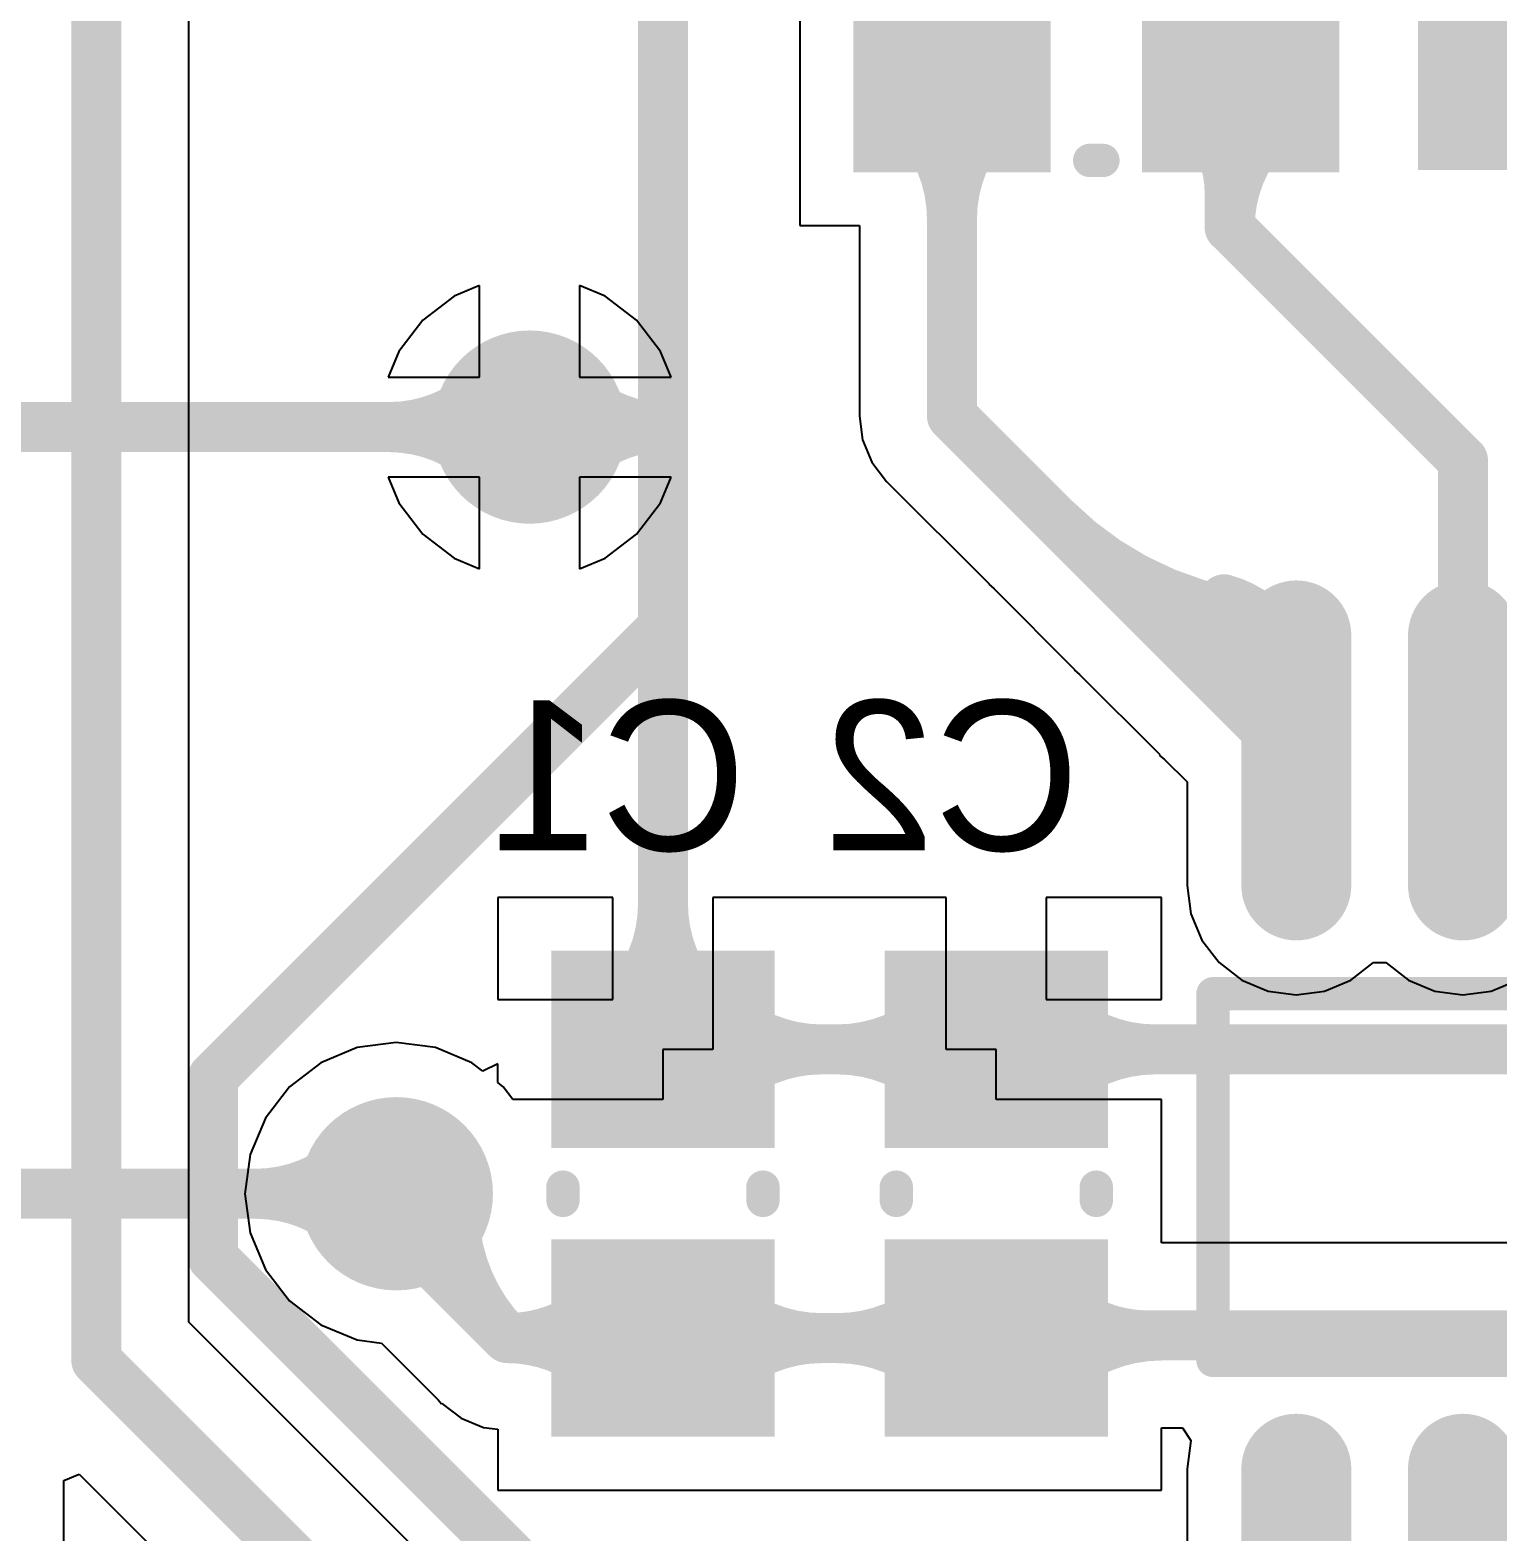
# Model space of a CAD drawing. Extents: x 41 to 201, y 4 to 127.
# Drawn here: x 136.4 to 147.59, y 41.11 to 52.56 of the extents above; entities that cross this region are included whole.
import ezdxf

# ---------------------------------------------------------------- set-up
doc = ezdxf.new("R2010")
doc.units = 0
doc.layers.get('0').update_dxf_attribs({"linetype": 'CONTINUOUS'})
for name, color, linetype in [('BOTTOMLAYER', 5, 'CONTINUOUS'), ('BOTTOMOVERLAY', 54, 'CONTINUOUS'), ('BOTTOMPASTE', 16, 'CONTINUOUS'), ('BOTTOMSOLDER', 6, 'CONTINUOUS'), ('MULTILAYER', 9, 'CONTINUOUS'), ('TOPLAYER', 1, 'CONTINUOUS'), ('TOPSOLDER', 216, 'CONTINUOUS')]:
    doc.layers.add(name, color=color, linetype=linetype)

# ---------------------------------------------------------------- blocks, each defined once
blk = doc.blocks.new('0805C_B_31')
at = {"layer": 'BOTTOMLAYER'}
for points in [[(-0.45, -0.75), (-0.45, 0.75), (-1.75, -0.75), (-1.75, 0.75)], [(1.75, -0.75), (1.75, 0.75), (0.45, -0.75), (0.45, 0.75)]]:
    blk.add_solid(points, dxfattribs=at)
at = {"layer": 'BOTTOMOVERLAY', "const_width": 0.254}
for points in [[(0.051, 0.762), (-0.051, 0.762)], [(0.051, -0.762), (-0.051, -0.762)]]:
    blk.add_lwpolyline(points, dxfattribs=at)
at = {"layer": 'BOTTOMOVERLAY', "const_width": 0.127}
for points in [[(-0.114, 0.762, 1), (0.013, 0.762, 1)], [(-0.013, 0.762, 1), (0.114, 0.762, 1)], [(-0.114, -0.762, 1), (0.013, -0.762, 1)], [(-0.013, -0.762, 1), (0.114, -0.762, 1)]]:
    blk.add_lwpolyline(points, format="xyb", close=True, dxfattribs=at)
at = {"layer": 'BOTTOMPASTE'}
for points in [[(-0.45, -0.75), (-0.45, 0.75), (-1.75, -0.75), (-1.75, 0.75)], [(1.75, -0.75), (1.75, 0.75), (0.45, -0.75), (0.45, 0.75)]]:
    blk.add_solid(points, dxfattribs=at)
at = {"layer": 'BOTTOMSOLDER'}
for points in [[(-0.348, -0.852), (-0.348, 0.852), (-1.852, -0.852), (-1.852, 0.852)], [(1.852, -0.852), (1.852, 0.852), (0.348, -0.852), (0.348, 0.852)]]:
    blk.add_solid(points, dxfattribs=at)
blk = doc.blocks.new('0805C_B_32')
at = {"layer": 'BOTTOMLAYER'}
for points in [[(-0.45, -0.75), (-0.45, 0.75), (-1.75, -0.75), (-1.75, 0.75)], [(1.75, -0.75), (1.75, 0.75), (0.45, -0.75), (0.45, 0.75)]]:
    blk.add_solid(points, dxfattribs=at)
at = {"layer": 'BOTTOMOVERLAY', "const_width": 0.254}
for points in [[(0.051, 0.762), (-0.051, 0.762)], [(0.051, -0.762), (-0.051, -0.762)]]:
    blk.add_lwpolyline(points, dxfattribs=at)
at = {"layer": 'BOTTOMOVERLAY', "const_width": 0.127}
for points in [[(-0.114, 0.762, 1), (0.013, 0.762, 1)], [(-0.013, 0.762, 1), (0.114, 0.762, 1)], [(-0.114, -0.762, 1), (0.013, -0.762, 1)], [(-0.013, -0.762, 1), (0.114, -0.762, 1)]]:
    blk.add_lwpolyline(points, format="xyb", close=True, dxfattribs=at)
at = {"layer": 'BOTTOMPASTE'}
for points in [[(-0.45, -0.75), (-0.45, 0.75), (-1.75, -0.75), (-1.75, 0.75)], [(1.75, -0.75), (1.75, 0.75), (0.45, -0.75), (0.45, 0.75)]]:
    blk.add_solid(points, dxfattribs=at)
at = {"layer": 'BOTTOMSOLDER'}
for points in [[(-0.348, -0.852), (-0.348, 0.852), (-1.852, -0.852), (-1.852, 0.852)], [(1.852, -0.852), (1.852, 0.852), (0.348, -0.852), (0.348, 0.852)]]:
    blk.add_solid(points, dxfattribs=at)
blk = doc.blocks.new('0805R_B_55')
at = {"layer": 'BOTTOMLAYER'}
for points in [[(-0.45, -0.75), (-0.45, 0.75), (-1.75, -0.75), (-1.75, 0.75)], [(1.75, -0.75), (1.75, 0.75), (0.45, -0.75), (0.45, 0.75)]]:
    blk.add_solid(points, dxfattribs=at)
at = {"layer": 'BOTTOMOVERLAY', "const_width": 0.254}
for points in [[(-0.051, 0.762), (0.051, 0.762)], [(-0.051, -0.762), (0.051, -0.762)]]:
    blk.add_lwpolyline(points, dxfattribs=at)
at = {"layer": 'BOTTOMOVERLAY', "const_width": 0.127}
for points in [[(-0.114, 0.762, 1), (0.013, 0.762, 1)], [(-0.013, 0.762, 1), (0.114, 0.762, 1)], [(-0.114, -0.762, 1), (0.013, -0.762, 1)], [(-0.013, -0.762, 1), (0.114, -0.762, 1)]]:
    blk.add_lwpolyline(points, format="xyb", close=True, dxfattribs=at)
at = {"layer": 'BOTTOMPASTE'}
for points in [[(-0.45, -0.75), (-0.45, 0.75), (-1.75, -0.75), (-1.75, 0.75)], [(1.75, -0.75), (1.75, 0.75), (0.45, -0.75), (0.45, 0.75)]]:
    blk.add_solid(points, dxfattribs=at)
at = {"layer": 'BOTTOMSOLDER'}
for points in [[(-0.348, -0.852), (-0.348, 0.852), (-1.852, -0.852), (-1.852, 0.852)], [(1.852, -0.852), (1.852, 0.852), (0.348, -0.852), (0.348, 0.852)]]:
    blk.add_solid(points, dxfattribs=at)
blk = doc.blocks.new('0805R_B_58')
at = {"layer": 'BOTTOMLAYER'}
for points in [[(-0.45, -0.75), (-0.45, 0.75), (-1.75, -0.75), (-1.75, 0.75)], [(1.75, -0.75), (1.75, 0.75), (0.45, -0.75), (0.45, 0.75)]]:
    blk.add_solid(points, dxfattribs=at)
at = {"layer": 'BOTTOMOVERLAY', "const_width": 0.254}
for points in [[(-0.051, 0.762), (0.051, 0.762)], [(-0.051, -0.762), (0.051, -0.762)]]:
    blk.add_lwpolyline(points, dxfattribs=at)
at = {"layer": 'BOTTOMOVERLAY', "const_width": 0.127}
for points in [[(-0.114, 0.762, 1), (0.013, 0.762, 1)], [(-0.013, 0.762, 1), (0.114, 0.762, 1)], [(-0.114, -0.762, 1), (0.013, -0.762, 1)], [(-0.013, -0.762, 1), (0.114, -0.762, 1)]]:
    blk.add_lwpolyline(points, format="xyb", close=True, dxfattribs=at)
at = {"layer": 'BOTTOMPASTE'}
for points in [[(-0.45, -0.75), (-0.45, 0.75), (-1.75, -0.75), (-1.75, 0.75)], [(1.75, -0.75), (1.75, 0.75), (0.45, -0.75), (0.45, 0.75)]]:
    blk.add_solid(points, dxfattribs=at)
at = {"layer": 'BOTTOMSOLDER'}
for points in [[(-0.348, -0.852), (-0.348, 0.852), (-1.852, -0.852), (-1.852, 0.852)], [(1.852, -0.852), (1.852, 0.852), (0.348, -0.852), (0.348, 0.852)]]:
    blk.add_solid(points, dxfattribs=at)
blk = doc.blocks.new('SOIC14_150_50__B_65')
at = {"layer": 'BOTTOMLAYER', "const_width": 0.635}
for points in [[(-7.3025, 0), (-5.3975, 0)], [(-7.3025, -1.27), (-5.3975, -1.27)], [(-0.9525, -1.27), (0.9525, -1.27)], [(-7.3025, -2.54), (-5.3975, -2.54)], [(-0.9525, -2.54), (0.9525, -2.54)], [(-7.3025, -3.81), (-5.3975, -3.81)], [(-0.9525, -3.81), (0.9525, -3.81)], [(-7.3025, -5.08), (-5.3975, -5.08)], [(-0.9525, -5.08), (0.9525, -5.08)], [(-7.3025, -6.35), (-5.3975, -6.35)], [(-0.9525, -6.35), (0.9525, -6.35)], [(-5.3975, -7.62), (-7.3025, -7.62)], [(-0.9525, -7.62), (0.9525, -7.62)]]:
    blk.add_lwpolyline(points, dxfattribs=at)
at = {"layer": 'BOTTOMLAYER', "const_width": 0.3175}
for points in [[(-7.46125, 0, 1), (-7.14375, 0, 1)], [(-5.55625, 0, 1), (-5.23875, 0, 1)], [(-7.46125, -1.27, 1), (-7.14375, -1.27, 1)], [(-5.55625, -1.27, 1), (-5.23875, -1.27, 1)], [(-1.11125, -1.27, 1), (-0.79375, -1.27, 1)], [(0.79375, -1.27, 1), (1.11125, -1.27, 1)], [(-7.46125, -2.54, 1), (-7.14375, -2.54, 1)], [(-5.55625, -2.54, 1), (-5.23875, -2.54, 1)], [(-1.11125, -2.54, 1), (-0.79375, -2.54, 1)], [(0.79375, -2.54, 1), (1.11125, -2.54, 1)], [(-7.46125, -3.81, 1), (-7.14375, -3.81, 1)], [(-5.55625, -3.81, 1), (-5.23875, -3.81, 1)], [(-1.11125, -3.81, 1), (-0.79375, -3.81, 1)], [(0.79375, -3.81, 1), (1.11125, -3.81, 1)], [(-7.46125, -5.08, 1), (-7.14375, -5.08, 1)], [(-5.55625, -5.08, 1), (-5.23875, -5.08, 1)], [(-1.11125, -5.08, 1), (-0.79375, -5.08, 1)], [(0.79375, -5.08, 1), (1.11125, -5.08, 1)], [(-7.46125, -6.35, 1), (-7.14375, -6.35, 1)], [(-5.55625, -6.35, 1), (-5.23875, -6.35, 1)], [(-1.11125, -6.35, 1), (-0.79375, -6.35, 1)], [(0.79375, -6.35, 1), (1.11125, -6.35, 1)], [(-7.46125, -7.62, 1), (-7.14375, -7.62, 1)], [(-5.55625, -7.62, 1), (-5.23875, -7.62, 1)], [(-1.11125, -7.62, 1), (-0.79375, -7.62, 1)], [(0.79375, -7.62, 1), (1.11125, -7.62, 1)]]:
    blk.add_lwpolyline(points, format="xyb", close=True, dxfattribs=at)
at = {"layer": 'BOTTOMLAYER'}
blk.add_solid([(1.27, 0.3175), (-1.27, 0.3175), (1.27, -0.3175), (-1.27, -0.3175)], dxfattribs=at)
at = {"layer": 'BOTTOMOVERLAY', "const_width": 0.254}
for points in [[(-4.572, -8.255), (-4.572, 0.635)], [(-3.4925, 0.635), (-4.572, 0.635)], [(-1.778, 0.635), (-2.8575, 0.635)], [(-1.778, -8.255), (-1.778, 0.635)], [(-1.778, -8.255), (-4.572, -8.255)]]:
    blk.add_lwpolyline(points, dxfattribs=at)
at = {"layer": 'BOTTOMOVERLAY'}
for points, const_width in [([(-4.6355, 0.635, 1), (-4.5085, 0.635, 1)], 0.127), ([(-4.6355, 0.635, 1), (-4.5085, 0.635, 1)], 0.127), ([(-3.556, 0.635, 1), (-3.429, 0.635, 1)], 0.127), ([(-3.556, 0.635, 1), (-3.429, 0.635, 1)], 0.127), ([(-2.921, 0.635, 1), (-2.794, 0.635, 1)], 0.127), ([(-2.921, 0.635, 1), (-2.794, 0.635, 1)], 0.127), ([(-1.8415, 0.635, 1), (-1.7145, 0.635, 1)], 0.127), ([(-1.8415, 0.635, 1), (-1.7145, 0.635, 1)], 0.127), ([(-2.159, 0.127, 1), (-2.413, 0.127, 1)], 0.254), ([(-2.4765, 0.127, 1), (-2.3495, 0.127, 1)], 0.127), ([(-2.2225, 0.127, 1), (-2.0955, 0.127, 1)], 0.127), ([(-4.6355, -8.255, 1), (-4.5085, -8.255, 1)], 0.127), ([(-4.6355, -8.255, 1), (-4.5085, -8.255, 1)], 0.127), ([(-1.8415, -8.255, 1), (-1.7145, -8.255, 1)], 0.127), ([(-1.8415, -8.255, 1), (-1.7145, -8.255, 1)], 0.127)]:
    blk.add_lwpolyline(points, format="xyb", close=True, dxfattribs=dict(at, const_width=const_width))
at = {"layer": 'BOTTOMOVERLAY', "const_width": 0.254}
blk.add_lwpolyline([(-2.8575, 0.635, -1), (-3.4925, 0.635)], format="xyb", dxfattribs=at)
at = {"layer": 'BOTTOMPASTE', "const_width": 0.635}
for points in [[(-7.3025, 0), (-5.3975, 0)], [(-7.3025, -1.27), (-5.3975, -1.27)], [(-0.9525, -1.27), (0.9525, -1.27)], [(-7.3025, -2.54), (-5.3975, -2.54)], [(-0.9525, -2.54), (0.9525, -2.54)], [(-7.3025, -3.81), (-5.3975, -3.81)], [(-0.9525, -3.81), (0.9525, -3.81)], [(-7.3025, -5.08), (-5.3975, -5.08)], [(-0.9525, -5.08), (0.9525, -5.08)], [(-7.3025, -6.35), (-5.3975, -6.35)], [(-0.9525, -6.35), (0.9525, -6.35)], [(-5.3975, -7.62), (-7.3025, -7.62)], [(-0.9525, -7.62), (0.9525, -7.62)]]:
    blk.add_lwpolyline(points, dxfattribs=at)
at = {"layer": 'BOTTOMPASTE', "const_width": 0.3175}
for points in [[(-7.46125, 0, 1), (-7.14375, 0, 1)], [(-5.55625, 0, 1), (-5.23875, 0, 1)], [(-7.46125, -1.27, 1), (-7.14375, -1.27, 1)], [(-5.55625, -1.27, 1), (-5.23875, -1.27, 1)], [(-1.11125, -1.27, 1), (-0.79375, -1.27, 1)], [(0.79375, -1.27, 1), (1.11125, -1.27, 1)], [(-7.46125, -2.54, 1), (-7.14375, -2.54, 1)], [(-5.55625, -2.54, 1), (-5.23875, -2.54, 1)], [(-1.11125, -2.54, 1), (-0.79375, -2.54, 1)], [(0.79375, -2.54, 1), (1.11125, -2.54, 1)], [(-7.46125, -3.81, 1), (-7.14375, -3.81, 1)], [(-5.55625, -3.81, 1), (-5.23875, -3.81, 1)], [(-1.11125, -3.81, 1), (-0.79375, -3.81, 1)], [(0.79375, -3.81, 1), (1.11125, -3.81, 1)], [(-7.46125, -5.08, 1), (-7.14375, -5.08, 1)], [(-5.55625, -5.08, 1), (-5.23875, -5.08, 1)], [(-1.11125, -5.08, 1), (-0.79375, -5.08, 1)], [(0.79375, -5.08, 1), (1.11125, -5.08, 1)], [(-7.46125, -6.35, 1), (-7.14375, -6.35, 1)], [(-5.55625, -6.35, 1), (-5.23875, -6.35, 1)], [(-1.11125, -6.35, 1), (-0.79375, -6.35, 1)], [(0.79375, -6.35, 1), (1.11125, -6.35, 1)], [(-7.46125, -7.62, 1), (-7.14375, -7.62, 1)], [(-5.55625, -7.62, 1), (-5.23875, -7.62, 1)], [(-1.11125, -7.62, 1), (-0.79375, -7.62, 1)], [(0.79375, -7.62, 1), (1.11125, -7.62, 1)]]:
    blk.add_lwpolyline(points, format="xyb", close=True, dxfattribs=at)
at = {"layer": 'BOTTOMPASTE'}
blk.add_solid([(1.27, 0.3175), (-1.27, 0.3175), (1.27, -0.3175), (-1.27, -0.3175)], dxfattribs=at)
at = {"layer": 'BOTTOMSOLDER', "const_width": 0.8382}
for points in [[(-7.3025, 0), (-5.3975, 0)], [(-7.3025, -1.27), (-5.3975, -1.27)], [(-0.9525, -1.27), (0.9525, -1.27)], [(-7.3025, -2.54), (-5.3975, -2.54)], [(-0.9525, -2.54), (0.9525, -2.54)], [(-7.3025, -3.81), (-5.3975, -3.81)], [(-0.9525, -3.81), (0.9525, -3.81)], [(-7.3025, -5.08), (-5.3975, -5.08)], [(-0.9525, -5.08), (0.9525, -5.08)], [(-7.3025, -6.35), (-5.3975, -6.35)], [(-0.9525, -6.35), (0.9525, -6.35)], [(-5.3975, -7.62), (-7.3025, -7.62)], [(-0.9525, -7.62), (0.9525, -7.62)]]:
    blk.add_lwpolyline(points, dxfattribs=at)
at = {"layer": 'BOTTOMSOLDER', "const_width": 0.4191}
for points in [[(-7.51205, 0, 1), (-7.09295, 0, 1)], [(-5.60705, 0, 1), (-5.18795, 0, 1)], [(-7.51205, -1.27, 1), (-7.09295, -1.27, 1)], [(-5.60705, -1.27, 1), (-5.18795, -1.27, 1)], [(-1.16205, -1.27, 1), (-0.74295, -1.27, 1)], [(0.74295, -1.27, 1), (1.16205, -1.27, 1)], [(-7.51205, -2.54, 1), (-7.09295, -2.54, 1)], [(-5.60705, -2.54, 1), (-5.18795, -2.54, 1)], [(-1.16205, -2.54, 1), (-0.74295, -2.54, 1)], [(0.74295, -2.54, 1), (1.16205, -2.54, 1)], [(-7.51205, -3.81, 1), (-7.09295, -3.81, 1)], [(-5.60705, -3.81, 1), (-5.18795, -3.81, 1)], [(-1.16205, -3.81, 1), (-0.74295, -3.81, 1)], [(0.74295, -3.81, 1), (1.16205, -3.81, 1)], [(-7.51205, -5.08, 1), (-7.09295, -5.08, 1)], [(-5.60705, -5.08, 1), (-5.18795, -5.08, 1)], [(-1.16205, -5.08, 1), (-0.74295, -5.08, 1)], [(0.74295, -5.08, 1), (1.16205, -5.08, 1)], [(-7.51205, -6.35, 1), (-7.09295, -6.35, 1)], [(-5.60705, -6.35, 1), (-5.18795, -6.35, 1)], [(-1.16205, -6.35, 1), (-0.74295, -6.35, 1)], [(0.74295, -6.35, 1), (1.16205, -6.35, 1)], [(-7.51205, -7.62, 1), (-7.09295, -7.62, 1)], [(-5.60705, -7.62, 1), (-5.18795, -7.62, 1)], [(-1.16205, -7.62, 1), (-0.74295, -7.62, 1)], [(0.74295, -7.62, 1), (1.16205, -7.62, 1)]]:
    blk.add_lwpolyline(points, format="xyb", close=True, dxfattribs=at)
at = {"layer": 'BOTTOMSOLDER'}
blk.add_solid([(1.3716, 0.4191), (-1.3716, 0.4191), (1.3716, -0.4191), (-1.3716, -0.4191)], dxfattribs=at)

msp = doc.modelspace()

# ---------------------------------------------------------------- linework, layer by layer
at = {"layer": 'BOTTOMLAYER'}
for p, q in [((137.611, 42.71), (137.611, 54.102)), ((142.268, 53.368), (142.268, 51.066)), ((142.268, 51.066), (142.721, 51.066)), ((142.721, 51.066), (142.721, 49.614)), ((139.827, 50.609), (139.632, 50.528)), ((139.827, 49.911), (139.827, 50.609)), ((140.784, 50.528), (140.589, 50.609)), ((140.589, 50.609), (140.589, 49.911)), ((139.632, 50.528), (139.393, 50.345)), ((141.023, 50.345), (140.784, 50.528)), ((139.393, 50.345), (139.21, 50.106)), ((141.206, 50.106), (141.023, 50.345)), ((139.21, 50.106), (139.129, 49.911)), ((141.287, 49.911), (141.206, 50.106)), ((139.129, 49.911), (139.827, 49.911)), ((140.589, 49.911), (141.287, 49.911)), ((142.721, 49.614), (142.721, 49.614)), ((142.721, 49.614), (142.721, 49.614)), ((142.721, 49.614), (142.745, 49.432)), ((142.745, 49.432), (142.816, 49.262)), ((142.816, 49.262), (142.928, 49.116)), ((139.827, 49.149), (139.129, 49.149)), ((139.129, 49.149), (139.21, 48.954)), ((139.827, 48.451), (139.827, 49.149)), ((141.287, 49.149), (140.589, 49.149)), ((140.589, 49.149), (140.589, 48.451)), ((141.206, 48.954), (141.287, 49.149)), ((142.928, 49.116), (143.709, 48.335)), ((139.21, 48.954), (139.393, 48.715)), ((141.023, 48.715), (141.206, 48.954)), ((139.393, 48.715), (139.632, 48.532)), ((140.784, 48.532), (141.023, 48.715)), ((139.632, 48.532), (139.827, 48.451)), ((140.589, 48.451), (140.784, 48.532)), ((143.709, 48.335), (143.706, 48.332)), ((143.706, 48.332), (143.747, 48.297)), ((143.709, 48.335), (143.709, 48.335)), ((143.747, 48.297), (144.359, 47.684)), ((144.359, 47.684), (144.356, 47.68)), ((144.356, 47.68), (144.399, 47.645)), ((144.359, 47.684), (144.359, 47.684)), ((144.399, 47.645), (145.01, 47.034)), ((145.01, 47.034), (145.005, 47.029)), ((145.005, 47.029), (145.045, 46.998)), ((145.01, 47.034), (145.01, 47.034)), ((145.045, 46.998), (145.217, 46.826)), ((145.217, 46.826), (145.217, 46.037)), ((145.217, 46.037), (145.246, 45.822)), ((140.843, 45.946), (139.966, 45.946)), ((139.966, 45.946), (139.966, 45.169)), ((140.843, 45.169), (140.843, 45.946)), ((142.482, 45.946), (141.605, 45.946)), ((141.605, 45.946), (141.605, 44.788)), ((142.506, 45.946), (142.482, 45.946)), ((142.482, 45.946), (142.482, 45.946)), ((143.383, 45.946), (142.506, 45.946)), ((142.506, 45.946), (142.506, 45.946)), ((142.506, 45.946), (142.506, 45.946)), ((142.506, 45.946), (142.506, 45.946)), ((143.383, 44.788), (143.383, 45.946)), ((145.022, 45.946), (144.145, 45.946)), ((144.145, 45.946), (144.145, 45.169)), ((145.022, 45.169), (145.022, 45.946)), ((145.246, 45.822), (145.329, 45.621)), ((145.329, 45.621), (145.461, 45.449)), ((145.461, 45.449), (145.634, 45.316)), ((146.466, 45.316), (146.639, 45.449)), ((146.639, 45.449), (146.731, 45.449)), ((146.731, 45.449), (146.904, 45.316)), ((145.634, 45.316), (145.835, 45.233)), ((145.835, 45.233), (146.05, 45.205)), ((146.05, 45.205), (146.265, 45.233)), ((146.265, 45.233), (146.466, 45.316)), ((146.904, 45.316), (147.105, 45.233)), ((147.105, 45.233), (147.32, 45.205)), ((147.32, 45.205), (147.535, 45.233)), ((147.535, 45.233), (147.736, 45.316)), ((139.966, 45.169), (140.843, 45.169)), ((144.145, 45.169), (145.022, 45.169)), ((138.894, 44.802), (138.616, 44.686)), ((139.192, 44.841), (138.894, 44.802)), ((139.49, 44.802), (139.192, 44.841)), ((139.768, 44.686), (139.49, 44.802)), ((141.605, 44.788), (141.224, 44.788)), ((141.224, 44.788), (141.224, 44.407)), ((143.764, 44.788), (143.383, 44.788)), ((143.764, 44.407), (143.764, 44.788)), ((138.616, 44.686), (138.377, 44.503)), ((139.852, 44.622), (139.768, 44.686)), ((139.966, 44.678), (139.852, 44.622)), ((139.966, 44.535), (139.966, 44.678)), ((140.007, 44.503), (139.966, 44.535)), ((138.377, 44.503), (138.194, 44.264)), ((140.081, 44.407), (140.007, 44.503)), ((141.224, 44.407), (140.081, 44.407)), ((145.022, 44.407), (143.764, 44.407)), ((145.022, 43.63), (145.022, 44.407)), ((138.194, 44.264), (138.078, 43.986)), ((138.078, 43.986), (138.039, 43.688)), ((138.039, 43.688), (138.078, 43.39)), ((145.022, 43.317), (145.022, 43.63)), ((138.078, 43.39), (138.194, 43.112)), ((145.023, 43.316), (145.022, 43.317)), ((145.023, 43.313), (145.023, 43.316)), ((145.023, 43.316), (145.023, 43.316)), ((149.011, 43.313), (145.023, 43.313)), ((138.194, 43.112), (138.377, 42.873)), ((138.377, 42.873), (138.616, 42.69)), ((142.337, 37.983), (137.611, 42.71)), ((138.616, 42.69), (138.894, 42.574)), ((138.894, 42.574), (139.08, 42.55)), ((139.08, 42.55), (139.511, 42.119)), ((139.511, 42.119), (139.537, 42.087)), ((139.537, 42.087), (139.54, 42.09)), ((139.54, 42.09), (139.54, 42.09)), ((139.54, 42.09), (139.686, 41.978)), ((139.686, 41.978), (139.856, 41.907)), ((139.856, 41.907), (139.966, 41.893)), ((139.966, 41.893), (139.966, 41.43)), ((145.022, 41.43), (145.022, 41.904)), ((145.022, 41.904), (145.182, 41.904)), ((145.182, 41.904), (145.246, 41.808)), ((145.246, 41.808), (145.217, 41.593)), ((136.658, 41.504), (136.775, 41.552)), ((136.775, 41.552), (142.758, 35.57)), ((145.217, 41.593), (145.217, 39.688)), ((136.658, 38.074), (136.658, 41.504)), ((139.966, 41.43), (142.482, 41.43)), ((142.482, 41.43), (142.482, 41.43)), ((142.482, 41.43), (142.482, 41.43)), ((142.482, 41.43), (142.482, 41.43)), ((142.482, 41.43), (142.506, 41.43)), ((142.506, 41.43), (142.506, 41.43)), ((142.506, 41.43), (145.022, 41.43))]:
    msp.add_line(p, q, dxfattribs=at)
at = {"layer": 'BOTTOMLAYER', "const_width": 0.381}
for points in [[(143.426, 52.324), (143.426, 54.442)], [(145.542, 51.054), (145.542, 54.272)], [(136.906, 42.418), (136.906, 54.102)], [(141.224, 49.53), (141.224, 53.51)], [(143.426, 49.614), (143.426, 52.324)], [(145.542, 51.054), (147.32, 49.276)], [(143.426, 49.614), (146.05, 46.99)], [(140.208, 49.53), (141.224, 49.53)], [(141.224, 48.006), (141.224, 49.53)], [(147.32, 46.99), (147.32, 49.276)], [(137.795, 44.577), (141.224, 48.006)], [(141.224, 44.788), (141.224, 48.006)], [(141.224, 44.788), (143.764, 44.788)], [(143.764, 44.788), (148.777, 44.788)], [(137.795, 43.199), (137.795, 44.577)], [(138.938, 43.688), (140.038, 42.588)], [(138.938, 43.688), (139.192, 43.688)], [(139.192, 43.688), (139.446, 43.434)], [(137.795, 43.199), (143.216, 37.778)], [(140.038, 42.588), (141.224, 42.588)], [(141.224, 42.588), (143.764, 42.588)], [(143.764, 42.588), (143.785, 42.608)], [(143.785, 42.608), (149.011, 42.608)], [(136.906, 42.418), (143.256, 36.068)]]:
    msp.add_lwpolyline(points, dxfattribs=at)
at = {"layer": 'BOTTOMLAYER'}
for points, const_width in [([(143.331, 52.324, 1), (143.521, 52.324, 1)], 0.191), ([(143.331, 52.324, 1), (143.521, 52.324, 1)], 0.191), ([(143.006, 51.899, 1), (143.196, 51.899, 1)], 0.191), ([(143.006, 51.899, 1), (143.196, 51.899, 1)], 0.191), ([(143.656, 51.899, 1), (143.846, 51.899, 1)], 0.191), ([(143.656, 51.899, 1), (143.846, 51.899, 1)], 0.191), ([(145.206, 51.899, 1), (145.396, 51.899, 1)], 0.191), ([(145.206, 51.899, 1), (145.396, 51.899, 1)], 0.191), ([(145.828, 51.873, 1), (146.018, 51.873, 1)], 0.191), ([(145.828, 51.873, 1), (146.018, 51.873, 1)], 0.191), ([(145.447, 51.317, 1), (145.637, 51.317, 1)], 0.191), ([(145.447, 51.317, 1), (145.637, 51.317, 1)], 0.191), ([(143.331, 51.115, 1), (143.521, 51.115, 1)], 0.191), ([(143.331, 51.115, 1), (143.521, 51.115, 1)], 0.191), ([(143.331, 51.115, 1), (143.521, 51.115, 1)], 0.191), ([(143.331, 51.115, 1), (143.521, 51.115, 1)], 0.191), ([(145.447, 51.054, 1), (145.637, 51.054, 1)], 0.191), ([(145.447, 51.054, 1), (145.637, 51.054, 1)], 0.191), ([(145.447, 51.051, 1), (145.637, 51.051, 1)], 0.191), ([(145.447, 51.051, 1), (145.637, 51.051, 1)], 0.191), ([(139.891, 49.53, 1), (140.525, 49.53, 1)], 0.635), ([(140.439, 49.832, 1), (140.63, 49.832, 1)], 0.191), ([(140.439, 49.832, 1), (140.63, 49.832, 1)], 0.191), ([(143.331, 49.614, 1), (143.521, 49.614, 1)], 0.191), ([(143.331, 49.614, 1), (143.521, 49.614, 1)], 0.191), ([(140.113, 49.53, 1), (140.303, 49.53, 1)], 0.191), ([(141.129, 49.53, 1), (141.319, 49.53, 1)], 0.191), ([(141.129, 49.53, 1), (141.319, 49.53, 1)], 0.191), ([(141.129, 49.53, 1), (141.319, 49.53, 1)], 0.191), ([(141.129, 49.53, 1), (141.319, 49.53, 1)], 0.191), ([(141.129, 49.53, 1), (141.319, 49.53, 1)], 0.191), ([(141.129, 49.53, 1), (141.319, 49.53, 1)], 0.191), ([(141.129, 49.53, 1), (141.319, 49.53, 1)], 0.191), ([(147.225, 49.276, 1), (147.415, 49.276, 1)], 0.191), ([(147.225, 49.276, 1), (147.415, 49.276, 1)], 0.191), ([(140.439, 49.228, 1), (140.63, 49.228, 1)], 0.191), ([(140.439, 49.228, 1), (140.63, 49.228, 1)], 0.191), ([(144.112, 48.833, 1), (144.302, 48.833, 1)], 0.191), ([(144.112, 48.833, 1), (144.302, 48.833, 1)], 0.191), ([(144.762, 48.182, 1), (144.953, 48.182, 1)], 0.191), ([(144.762, 48.182, 1), (144.953, 48.182, 1)], 0.191), ([(145.404, 48.217, 1), (145.595, 48.217, 1)], 0.191), ([(141.129, 48.006, 1), (141.319, 48.006, 1)], 0.191), ([(141.129, 48.006, 1), (141.319, 48.006, 1)], 0.191), ([(141.129, 48.006, 1), (141.319, 48.006, 1)], 0.191), ([(145.955, 48.069, 1), (146.145, 48.069, 1)], 0.191), ([(145.955, 48.069, 1), (146.145, 48.069, 1)], 0.191), ([(145.833, 47.979, 1), (146.023, 47.979, 1)], 0.191), ([(145.845, 47.879, 1), (146.035, 47.879, 1)], 0.191), ([(145.522, 47.804, 1), (145.713, 47.804, 1)], 0.191), ([(145.955, 47.688, 1), (146.145, 47.688, 1)], 0.191), ([(145.955, 47.688, 1), (146.145, 47.688, 1)], 0.191), ([(145.413, 47.532, 1), (145.603, 47.532, 1)], 0.191), ([(145.413, 47.532, 1), (145.603, 47.532, 1)], 0.191), ([(145.916, 47.318, 1), (146.106, 47.318, 1)], 0.191), ([(145.955, 47.307, 1), (146.145, 47.307, 1)], 0.191), ([(145.955, 47.307, 1), (146.145, 47.307, 1)], 0.191), ([(146.178, 47.111, 1), (146.368, 47.111, 1)], 0.191), ([(145.955, 46.99, 1), (146.145, 46.99, 1)], 0.191), ([(147.225, 46.99, 1), (147.415, 46.99, 1)], 0.191), ([(141.129, 45.897, 1), (141.319, 45.897, 1)], 0.191), ([(141.129, 45.897, 1), (141.319, 45.897, 1)], 0.191), ([(141.129, 45.897, 1), (141.319, 45.897, 1)], 0.191), ([(141.129, 45.897, 1), (141.319, 45.897, 1)], 0.191), ([(140.804, 45.113, 1), (140.994, 45.113, 1)], 0.191), ([(140.804, 45.113, 1), (140.994, 45.113, 1)], 0.191), ([(141.454, 45.113, 1), (141.644, 45.113, 1)], 0.191), ([(141.454, 45.113, 1), (141.644, 45.113, 1)], 0.191), ([(141.554, 45.113, 1), (141.744, 45.113, 1)], 0.191), ([(141.554, 45.113, 1), (141.744, 45.113, 1)], 0.191), ([(143.244, 45.113, 1), (143.434, 45.113, 1)], 0.191), ([(143.244, 45.113, 1), (143.434, 45.113, 1)], 0.191), ([(144.094, 45.113, 1), (144.284, 45.113, 1)], 0.191), ([(144.094, 45.113, 1), (144.284, 45.113, 1)], 0.191), ([(141.129, 44.788, 1), (141.319, 44.788, 1)], 0.191), ([(141.129, 44.788, 1), (141.319, 44.788, 1)], 0.191), ([(142.338, 44.788, 1), (142.529, 44.788, 1)], 0.191), ([(142.338, 44.788, 1), (142.529, 44.788, 1)], 0.191), ([(142.338, 44.788, 1), (142.529, 44.788, 1)], 0.191), ([(142.338, 44.788, 1), (142.529, 44.788, 1)], 0.191), ([(142.459, 44.788, 1), (142.65, 44.788, 1)], 0.191), ([(142.459, 44.788, 1), (142.65, 44.788, 1)], 0.191), ([(142.459, 44.788, 1), (142.65, 44.788, 1)], 0.191), ([(142.459, 44.788, 1), (142.65, 44.788, 1)], 0.191), ([(143.669, 44.788, 1), (143.859, 44.788, 1)], 0.191), ([(143.669, 44.788, 1), (143.859, 44.788, 1)], 0.191), ([(144.878, 44.788, 1), (145.069, 44.788, 1)], 0.191), ([(144.878, 44.788, 1), (145.069, 44.788, 1)], 0.191), ([(144.878, 44.788, 1), (145.069, 44.788, 1)], 0.191), ([(144.878, 44.788, 1), (145.069, 44.788, 1)], 0.191), ([(137.7, 44.577, 1), (137.89, 44.577, 1)], 0.191), ([(137.7, 44.577, 1), (137.89, 44.577, 1)], 0.191), ([(141.554, 44.463, 1), (141.744, 44.463, 1)], 0.191), ([(141.554, 44.463, 1), (141.744, 44.463, 1)], 0.191), ([(143.244, 44.463, 1), (143.434, 44.463, 1)], 0.191), ([(143.244, 44.463, 1), (143.434, 44.463, 1)], 0.191), ([(144.094, 44.463, 1), (144.284, 44.463, 1)], 0.191), ([(144.094, 44.463, 1), (144.284, 44.463, 1)], 0.191), ([(138.875, 43.688, 1), (139.51, 43.688, 1)], 0.635), ([(138.843, 43.688, 1), (139.033, 43.688, 1)], 0.191), ([(138.843, 43.688, 1), (139.033, 43.688, 1)], 0.191), ([(139.097, 43.688, 1), (139.287, 43.688, 1)], 0.191), ([(139.097, 43.688, 1), (139.287, 43.688, 1)], 0.191), ([(139.54, 43.659, 1), (139.731, 43.659, 1)], 0.191), ([(139.54, 43.659, 1), (139.731, 43.659, 1)], 0.191), ([(139.351, 43.434, 1), (139.541, 43.434, 1)], 0.191), ([(137.7, 43.199, 1), (137.89, 43.199, 1)], 0.191), ([(137.7, 43.199, 1), (137.89, 43.199, 1)], 0.191), ([(139.097, 43.243, 1), (139.287, 43.243, 1)], 0.191), ([(139.097, 43.243, 1), (139.287, 43.243, 1)], 0.191), ([(139.422, 43.109, 1), (139.612, 43.109, 1)], 0.191), ([(139.422, 43.109, 1), (139.612, 43.109, 1)], 0.191), ([(140.699, 42.908, 1), (140.889, 42.908, 1)], 0.191), ([(140.699, 42.908, 1), (140.889, 42.908, 1)], 0.191), ([(141.554, 42.913, 1), (141.744, 42.913, 1)], 0.191), ([(141.554, 42.913, 1), (141.744, 42.913, 1)], 0.191), ([(143.244, 42.913, 1), (143.434, 42.913, 1)], 0.191), ([(143.244, 42.913, 1), (143.434, 42.913, 1)], 0.191), ([(144.094, 42.913, 1), (144.284, 42.913, 1)], 0.191), ([(144.094, 42.913, 1), (144.284, 42.913, 1)], 0.191), ([(139.943, 42.588, 1), (140.133, 42.588, 1)], 0.191), ([(139.943, 42.588, 1), (140.133, 42.588, 1)], 0.191), ([(139.943, 42.588, 1), (140.133, 42.588, 1)], 0.191), ([(139.943, 42.588, 1), (140.133, 42.588, 1)], 0.191), ([(139.943, 42.588, 1), (140.133, 42.588, 1)], 0.191), ([(139.943, 42.588, 1), (140.133, 42.588, 1)], 0.191), ([(139.943, 42.588, 1), (140.133, 42.588, 1)], 0.191), ([(139.943, 42.588, 1), (140.133, 42.588, 1)], 0.191), ([(141.129, 42.588, 1), (141.319, 42.588, 1)], 0.191), ([(141.129, 42.588, 1), (141.319, 42.588, 1)], 0.191), ([(142.338, 42.588, 1), (142.529, 42.588, 1)], 0.191), ([(142.338, 42.588, 1), (142.529, 42.588, 1)], 0.191), ([(142.338, 42.588, 1), (142.529, 42.588, 1)], 0.191), ([(142.338, 42.588, 1), (142.529, 42.588, 1)], 0.191), ([(142.459, 42.588, 1), (142.65, 42.588, 1)], 0.191), ([(142.459, 42.588, 1), (142.65, 42.588, 1)], 0.191), ([(142.459, 42.588, 1), (142.65, 42.588, 1)], 0.191), ([(142.459, 42.588, 1), (142.65, 42.588, 1)], 0.191), ([(143.669, 42.588, 1), (143.859, 42.588, 1)], 0.191), ([(143.669, 42.588, 1), (143.859, 42.588, 1)], 0.191), ([(143.689, 42.608, 1), (143.88, 42.608, 1)], 0.191), ([(143.689, 42.608, 1), (143.88, 42.608, 1)], 0.191), ([(144.829, 42.608, 1), (145.019, 42.608, 1)], 0.191), ([(144.829, 42.608, 1), (145.019, 42.608, 1)], 0.191), ([(144.928, 42.608, 1), (145.118, 42.608, 1)], 0.191), ([(144.928, 42.608, 1), (145.118, 42.608, 1)], 0.191), ([(136.811, 42.418, 1), (137.001, 42.418, 1)], 0.191), ([(136.811, 42.418, 1), (137.001, 42.418, 1)], 0.191), ([(140.699, 42.268, 1), (140.889, 42.268, 1)], 0.191), ([(140.699, 42.268, 1), (140.889, 42.268, 1)], 0.191), ([(141.554, 42.263, 1), (141.744, 42.263, 1)], 0.191), ([(141.554, 42.263, 1), (141.744, 42.263, 1)], 0.191), ([(143.244, 42.263, 1), (143.434, 42.263, 1)], 0.191), ([(143.244, 42.263, 1), (143.434, 42.263, 1)], 0.191), ([(144.094, 42.263, 1), (144.284, 42.263, 1)], 0.191), ([(144.094, 42.263, 1), (144.284, 42.263, 1)], 0.191)]:
    msp.add_lwpolyline(points, format="xyb", close=True, dxfattribs=dict(at, const_width=const_width))
at = {"layer": 'BOTTOMLAYER', "const_width": 0.381}
for points in [[(143.101, 51.899, -0.198912), (143.426, 51.115)], [(143.101, 51.899, -0.198912), (143.426, 51.115)], [(143.426, 51.115, -0.198912), (143.751, 51.899)], [(143.426, 51.115, -0.198912), (143.751, 51.899)], [(145.301, 51.899, -0.198912), (145.542, 51.317)], [(145.301, 51.899, -0.198912), (145.542, 51.317)], [(145.542, 51.051, -0.220422), (145.923, 51.873)], [(145.542, 51.051, -0.220422), (145.923, 51.873)], [(141.224, 49.53, -0.209189), (140.534, 49.832)], [(141.224, 49.53, -0.209189), (140.534, 49.832)], [(140.534, 49.228, -0.209189), (141.224, 49.53)], [(140.534, 49.228, -0.209189), (141.224, 49.53)], [(146.05, 48.069, -0.198912), (144.207, 48.833)], [(146.05, 48.069, -0.198912), (144.207, 48.833)], [(146.05, 47.688, -0.198912), (144.858, 48.182)], [(146.05, 47.688, -0.198912), (144.858, 48.182)], [(145.5, 48.217, -0.198912), (145.94, 47.879)], [(145.928, 47.979, -0.406576), (145.617, 47.804)], [(146.05, 47.307, -0.198912), (145.508, 47.532)], [(146.05, 47.307, -0.198912), (145.508, 47.532)], [(146.011, 47.318, -0.205602), (146.273, 47.111)], [(141.224, 45.897, -0.198912), (140.899, 45.113)], [(141.224, 45.897, -0.198912), (140.899, 45.113)], [(141.549, 45.113, -0.198912), (141.224, 45.897)], [(141.549, 45.113, -0.198912), (141.224, 45.897)], [(142.433, 44.788, -0.198912), (141.649, 45.113)], [(142.433, 44.788, -0.198912), (141.649, 45.113)], [(143.339, 45.113, -0.198912), (142.555, 44.788)], [(143.339, 45.113, -0.198912), (142.555, 44.788)], [(144.973, 44.788, -0.198912), (144.189, 45.113)], [(144.973, 44.788, -0.198912), (144.189, 45.113)], [(141.649, 44.463, -0.198912), (142.433, 44.788)], [(141.649, 44.463, -0.198912), (142.433, 44.788)], [(142.555, 44.788, -0.198912), (143.339, 44.463)], [(142.555, 44.788, -0.198912), (143.339, 44.463)], [(144.189, 44.463, -0.198912), (144.973, 44.788)], [(144.189, 44.463, -0.198912), (144.973, 44.788)], [(140.038, 42.588, -0.216189), (139.636, 43.659)], [(140.038, 42.588, -0.216189), (139.636, 43.659)], [(139.192, 43.243, -0.198912), (139.517, 43.109)], [(139.192, 43.243, -0.198912), (139.517, 43.109)], [(140.794, 42.908, -0.202862), (140.038, 42.588)], [(140.794, 42.908, -0.202862), (140.038, 42.588)], [(142.433, 42.588, -0.198912), (141.649, 42.913)], [(142.433, 42.588, -0.198912), (141.649, 42.913)], [(143.339, 42.913, -0.198912), (142.555, 42.588)], [(143.339, 42.913, -0.198912), (142.555, 42.588)], [(144.924, 42.608, -0.198912), (144.189, 42.913)], [(144.924, 42.608, -0.198912), (144.189, 42.913)], [(140.038, 42.588, -0.202862), (140.794, 42.268)], [(140.038, 42.588, -0.202862), (140.794, 42.268)], [(141.649, 42.263, -0.198912), (142.433, 42.588)], [(141.649, 42.263, -0.198912), (142.433, 42.588)], [(142.555, 42.588, -0.198912), (143.339, 42.263)], [(142.555, 42.588, -0.198912), (143.339, 42.263)], [(144.189, 42.263, -0.198912), (145.023, 42.608)], [(144.189, 42.263, -0.198912), (145.023, 42.608)]]:
    msp.add_lwpolyline(points, format="xyb", dxfattribs=at)
at = {"layer": 'BOTTOMSOLDER', "const_width": 0.737}
for points in [[(139.84, 49.53, 1), (140.576, 49.53, 1)], [(138.824, 43.688, 1), (139.56, 43.688, 1)]]:
    msp.add_lwpolyline(points, format="xyb", close=True, dxfattribs=at)
at = {"layer": 'MULTILAYER', "const_width": 0.635}
for points in [[(139.891, 49.53, 1), (140.525, 49.53, 1)], [(138.875, 43.688, 1), (139.51, 43.688, 1)]]:
    msp.add_lwpolyline(points, format="xyb", close=True, dxfattribs=at)
at = {"layer": 'TOPLAYER'}
for points, const_width in [([(139.891, 49.53, 1), (140.525, 49.53, 1)], 0.635), ([(139.798, 49.844, 1), (139.989, 49.844, 1)], 0.191), ([(139.798, 49.844, 1), (139.989, 49.844, 1)], 0.191), ([(139.04, 49.53, 1), (139.23, 49.53, 1)], 0.191), ([(139.04, 49.53, 1), (139.23, 49.53, 1)], 0.191), ([(139.04, 49.53, 1), (139.23, 49.53, 1)], 0.191), ([(139.04, 49.53, 1), (139.23, 49.53, 1)], 0.191), ([(140.113, 49.53, 1), (140.303, 49.53, 1)], 0.191), ([(139.798, 49.216, 1), (139.989, 49.216, 1)], 0.191), ([(139.798, 49.216, 1), (139.989, 49.216, 1)], 0.191), ([(138.875, 43.688, 1), (139.51, 43.688, 1)], 0.635), ([(138.782, 44.002, 1), (138.973, 44.002, 1)], 0.191), ([(138.782, 44.002, 1), (138.973, 44.002, 1)], 0.191), ([(138.024, 43.688, 1), (138.214, 43.688, 1)], 0.191), ([(138.024, 43.688, 1), (138.214, 43.688, 1)], 0.191), ([(138.024, 43.688, 1), (138.214, 43.688, 1)], 0.191), ([(138.024, 43.688, 1), (138.214, 43.688, 1)], 0.191), ([(139.097, 43.688, 1), (139.287, 43.688, 1)], 0.191), ([(139.097, 43.688, 1), (139.287, 43.688, 1)], 0.191), ([(139.351, 43.434, 1), (139.541, 43.434, 1)], 0.191), ([(138.782, 43.374, 1), (138.973, 43.374, 1)], 0.191), ([(138.782, 43.374, 1), (138.973, 43.374, 1)], 0.191)]:
    msp.add_lwpolyline(points, format="xyb", close=True, dxfattribs=dict(at, const_width=const_width))
at = {"layer": 'TOPLAYER', "const_width": 0.381}
for points in [[(139.894, 49.844, -0.198912), (139.135, 49.53)], [(139.894, 49.844, -0.198912), (139.135, 49.53)], [(139.135, 49.53, -0.198912), (139.894, 49.216)], [(139.135, 49.53, -0.198912), (139.894, 49.216)], [(138.878, 44.002, -0.198912), (138.119, 43.688)], [(138.878, 44.002, -0.198912), (138.119, 43.688)], [(138.119, 43.688, -0.198912), (138.878, 43.374)], [(138.119, 43.688, -0.198912), (138.878, 43.374)]]:
    msp.add_lwpolyline(points, format="xyb", dxfattribs=at)
for points in [[(134.366, 49.53), (140.208, 49.53)], [(134.62, 43.688), (139.192, 43.688)], [(139.192, 43.688), (139.446, 43.434)]]:
    msp.add_lwpolyline(points, dxfattribs=at)
at = {"layer": 'TOPSOLDER', "const_width": 0.737}
for points in [[(139.84, 49.53, 1), (140.576, 49.53, 1)], [(138.824, 43.688, 1), (139.56, 43.688, 1)]]:
    msp.add_lwpolyline(points, format="xyb", close=True, dxfattribs=at)

# ---------------------------------------------------------------- block references
for name, p, rotation in [('0805R_B_58', (147.828, 53.34), 90), ('0805R_B_55', (144.526, 52.324), 360), ('SOIC14_150_50__B_65', (153.67, 40.64), 270), ('0805C_B_31', (141.224, 43.688), 270), ('0805C_B_32', (143.764, 43.688), 270)]:
    msp.add_blockref(name, p, dxfattribs=dict(rotation=rotation))

# ---------------------------------------------------------------- texts
at = {"layer": 'BOTTOMOVERLAY', "text_generation_flag": 2}
msp.add_text('C1', height=1.143, rotation=360, dxfattribs=at).set_placement((141.859, 46.304))
msp.add_text('C2', height=1.143, dxfattribs=at).set_placement((144.399, 46.304))

doc.saveas('drawing.dxf')
